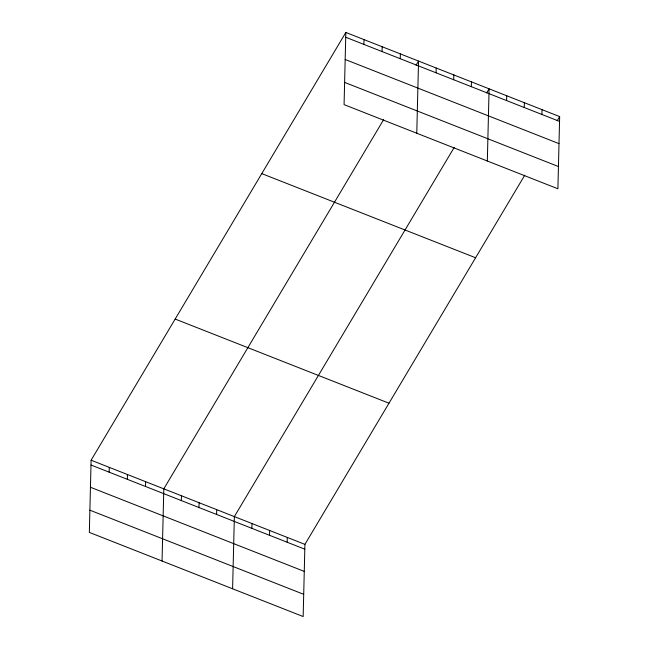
<?xml version="1.0" encoding="UTF-8"?>
<svg xmlns="http://www.w3.org/2000/svg" width="649" height="649" viewBox="0 0 649 649"><rect width="100%" height="100%" fill="white"/><g stroke="black" fill="none" stroke-linecap="round" stroke-linejoin="round"><path stroke-width="0.97" d="M345.836 32.45L344.075 104.627L557.897 188.778L559.657 116.593L345.836 32.45L91.103 460.222L89.343 532.407L303.164 616.55L304.925 544.373L524.757 175.206M109.162 472.18L109.283 467.377M127.342 479.335L127.455 474.524M145.514 486.482L145.627 481.68M162.039 561.012L163.808 488.835L383.632 119.676M181.331 500.582L181.444 495.771M198.967 507.518L199.089 502.715M216.604 514.462L216.725 509.66M232.602 588.781L234.362 516.604L454.195 147.437M251.885 528.351L252.007 523.54M269.53 535.287L269.643 530.484M287.166 542.231L287.288 537.429M363.894 44.408L364.016 39.605M382.074 51.563L382.188 46.752M400.246 58.71L400.36 53.908M416.772 133.24L418.54 61.063L416.082 65.184M436.063 72.81L436.177 67.999M453.7 79.746L453.821 74.943M471.336 86.69L471.458 81.888M487.334 161.009L489.095 88.824L486.636 92.953M506.618 100.571L506.739 95.768M524.262 107.515L524.376 102.712M541.899 114.459L542.02 109.657M557.199 120.722L559.657 116.593M345.722 37.253L559.543 121.404M345.179 59.489L559 143.632M344.619 82.399L558.44 166.542M261.774 173.616L475.595 257.758M175.165 319.057L388.986 403.207M91.103 460.222L304.925 544.373M90.99 465.025L304.811 549.176M90.446 487.261L304.267 571.404M89.886 510.171L303.708 594.314"/></g></svg>
